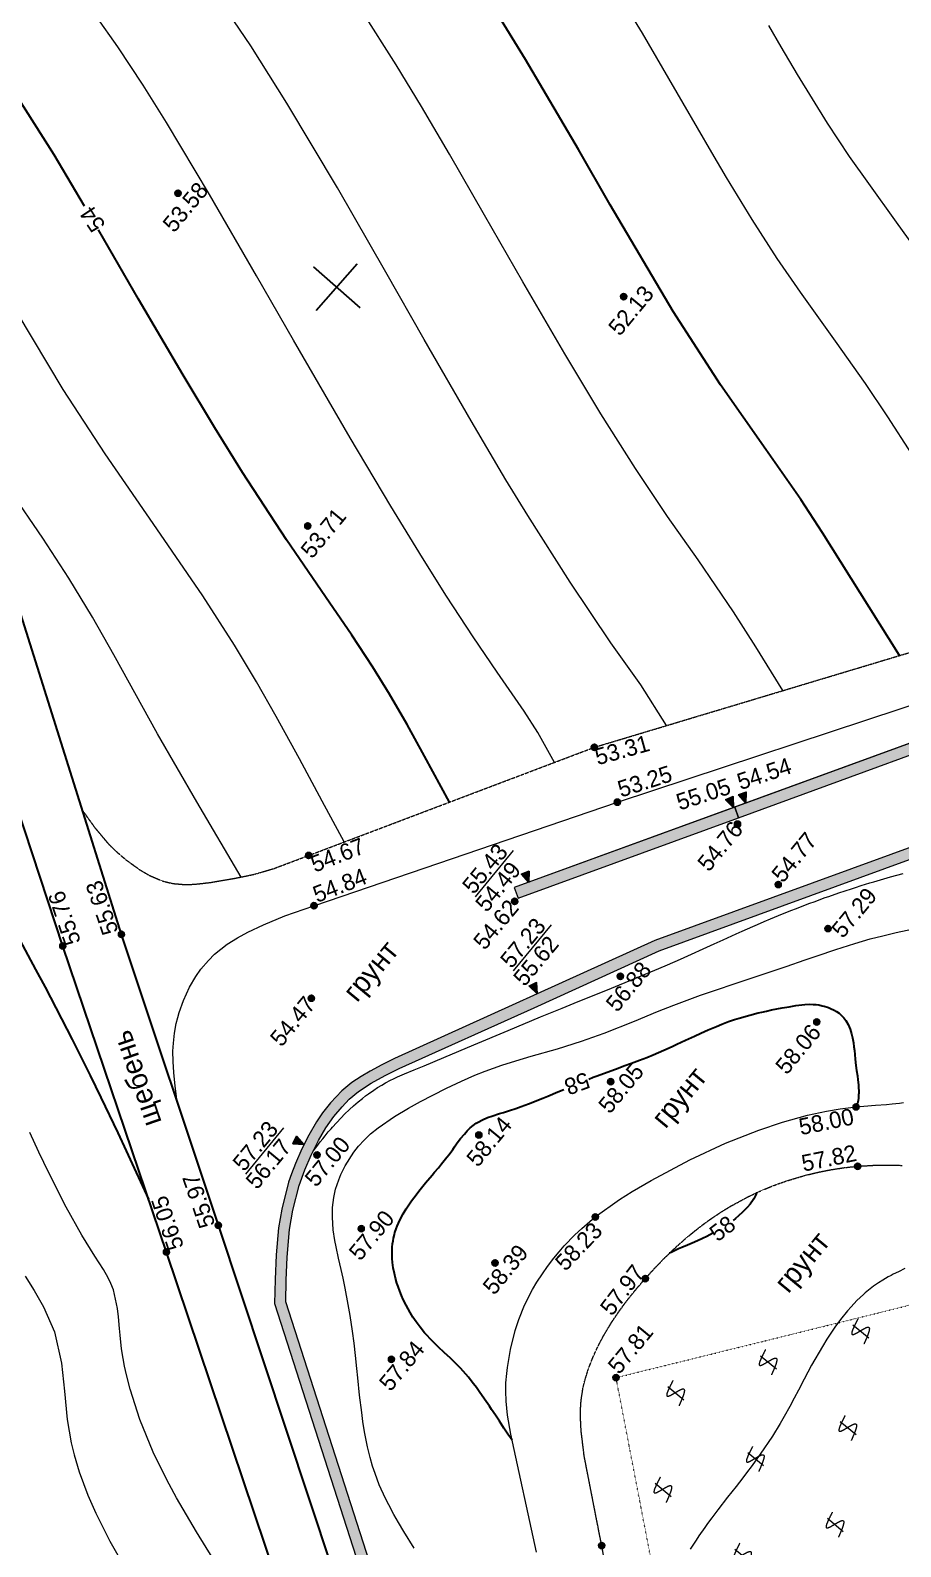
# Model space of a CAD drawing. Header units: millimetres. Extents: x -2893842 to -949497, y -1203244 to 262218.
# Drawn here: x -2295682 to -2253572, y -196606 to -123265 of the extents above; entities that cross this region are included whole.
import ezdxf

# ---------------------------------------------------------------- set-up
doc = ezdxf.new("R2010")
doc.units = ezdxf.units.MM
doc.linetypes.add('g5_05x2', pattern=[3.5, 2.5, -1])
doc.linetypes.add('g5_366', pattern=[0.85, 0.1, -0.75])
doc.layers.get('0').update_dxf_attribs({"lineweight": 5})
for name, color, linetype in [('!!!_ Размеры', 7, 'Continuous'), ('02_сетка', 253, 'Continuous'), ('06_Инженерно-технические сооружения', 253, 'Continuous'), ('10_Границы покрытий и угодий', 253, 'Continuous'), ('13_Растительность', 253, 'Continuous'), ('19_Горизонтали', 253, 'Continuous'), ('61_Отметки высоты поверхности', 253, 'Continuous')]:
    doc.layers.add(name, color=color, linetype=linetype)
doc.styles.add('LIKE17', font='d431.shx')
doc.styles.add('LIKE36', font='pragmai.shx')
doc.linetypes.add('g5_280_1', pattern='A,0.001,[21,GUGK_2005.shx,S=1,R=180,X=0,Y=0],2', length=2.001)

# ---------------------------------------------------------------- blocks, each defined once
blk = doc.blocks.new('BL_333')
at = {"color": 0}
for p, q in [((0, -3), (0, 3)), ((-3, 0), (3, 0))]:
    blk.add_line(p, q, dxfattribs=at)
blk = doc.blocks.new('g5_330')
blk.add_hatch(color=0).paths.add_polyline_path([(-0.15, 0, 1), (0.15, 0, 1)])
at = {"color": 0}
blk.add_circle((0, 0), 0.15, dxfattribs=at)
blk = doc.blocks.new('g5_330a')
blk.add_hatch(color=0).paths.add_polyline_path([(0, 0), (-0.2, 0.5), (0.2, 0.5)])
at = {"color": 0}
blk.add_lwpolyline([(0, 0), (-0.2, 0.5), (0.2, 0.5)], close=True, dxfattribs=at)
blk = doc.blocks.new('g5_411')
at = {"color": 0, "linetype": 'Continuous', "lineweight": 15}
for points in [[(0.375, 1), (0.365, 0.998), (0.355, 0.996), (0.346, 0.994), (0.336, 0.991), (0.326, 0.989), (0.316, 0.987), (0.307, 0.985), (0.297, 0.983), (0.287, 0.981), (0.277, 0.979), (0.268, 0.976), (0.258, 0.974), (0.248, 0.972), (0.238, 0.97), (0.228, 0.968), (0.219, 0.966), (0.209, 0.963), (0.199, 0.961), (0.189, 0.959), (0.18, 0.957), (0.17, 0.955), (0.16, 0.952), (0.15, 0.95), (0.141, 0.948), (0.131, 0.946), (0.121, 0.943), (0.111, 0.941), (0.102, 0.939), (0.092, 0.937), (0.082, 0.934), (0.073, 0.932), (0.063, 0.93), (0.053, 0.927), (0.043, 0.925), (0.034, 0.923), (0.024, 0.92), (0.014, 0.918), (0.005, 0.915), (-0.005, 0.913), (-0.015, 0.911), (-0.025, 0.908), (-0.034, 0.906), (-0.044, 0.903), (-0.054, 0.901), (-0.063, 0.898), (-0.073, 0.895), (-0.083, 0.893), (-0.092, 0.89), (-0.102, 0.887), (-0.111, 0.885), (-0.121, 0.882), (-0.131, 0.879), (-0.14, 0.876), (-0.15, 0.873), (-0.159, 0.87), (-0.169, 0.867), (-0.178, 0.864), (-0.188, 0.861), (-0.197, 0.858), (-0.207, 0.855), (-0.216, 0.852), (-0.226, 0.849), (-0.235, 0.845), (-0.245, 0.842), (-0.254, 0.838), (-0.263, 0.834), (-0.272, 0.831), (-0.282, 0.827), (-0.291, 0.823), (-0.3, 0.818), (-0.309, 0.814), (-0.318, 0.809), (-0.327, 0.805), (-0.335, 0.799), (-0.344, 0.794), (-0.352, 0.788), (-0.36, 0.782), (-0.367, 0.775), (-0.374, 0.768), (-0.379, 0.76), (-0.383, 0.75), (-0.385, 0.741), (-0.384, 0.731), (-0.38, 0.721), (-0.375, 0.713), (-0.369, 0.705), (-0.361, 0.698), (-0.354, 0.692), (-0.346, 0.686), (-0.337, 0.681), (-0.329, 0.675), (-0.32, 0.67), (-0.312, 0.665), (-0.303, 0.661), (-0.294, 0.656), (-0.285, 0.652), (-0.276, 0.647), (-0.267, 0.643), (-0.258, 0.639), (-0.249, 0.635), (-0.239, 0.631), (-0.23, 0.627), (-0.221, 0.623), (-0.212, 0.619), (-0.202, 0.616), (-0.193, 0.612), (-0.184, 0.608), (-0.174, 0.605), (-0.165, 0.601), (-0.156, 0.597), (-0.146, 0.594), (-0.137, 0.59), (-0.128, 0.587), (-0.118, 0.584), (-0.109, 0.58), (-0.099, 0.577), (-0.09, 0.573), (-0.081, 0.57), (-0.071, 0.567), (-0.062, 0.563), (-0.052, 0.56), (-0.043, 0.556), (-0.034, 0.553), (-0.024, 0.55), (-0.015, 0.546), (-0.005, 0.543), (0.004, 0.54), (0.013, 0.536), (0.023, 0.533), (0.032, 0.53), (0.042, 0.526), (0.051, 0.523), (0.061, 0.519), (0.07, 0.516), (0.079, 0.513), (0.089, 0.509), (0.098, 0.506), (0.108, 0.502), (0.117, 0.499), (0.126, 0.495), (0.136, 0.492), (0.145, 0.488), (0.154, 0.485), (0.164, 0.481), (0.173, 0.477), (0.182, 0.474), (0.191, 0.47), (0.201, 0.466), (0.21, 0.462), (0.219, 0.458), (0.228, 0.454), (0.238, 0.45), (0.247, 0.446), (0.256, 0.442), (0.265, 0.438), (0.274, 0.433), (0.283, 0.429), (0.292, 0.425), (0.301, 0.42), (0.309, 0.415), (0.318, 0.41), (0.327, 0.405), (0.335, 0.4), (0.343, 0.394), (0.351, 0.388), (0.359, 0.382), (0.367, 0.375), (0.374, 0.368), (0.38, 0.36), (0.385, 0.352), (0.39, 0.343), (0.392, 0.333), (0.392, 0.323), (0.391, 0.313), (0.387, 0.304), (0.382, 0.295), (0.377, 0.287), (0.37, 0.279), (0.363, 0.272), (0.356, 0.266), (0.348, 0.259), (0.34, 0.253), (0.332, 0.248), (0.323, 0.242), (0.315, 0.237), (0.306, 0.232), (0.298, 0.227), (0.289, 0.222), (0.28, 0.217), (0.271, 0.213), (0.262, 0.208), (0.253, 0.204), (0.244, 0.2), (0.235, 0.196), (0.226, 0.192), (0.217, 0.188), (0.207, 0.184), (0.198, 0.18), (0.189, 0.176), (0.179, 0.173), (0.17, 0.169), (0.161, 0.165), (0.151, 0.162), (0.142, 0.158), (0.133, 0.155), (0.123, 0.151), (0.114, 0.148), (0.105, 0.145), (0.095, 0.141), (0.086, 0.138), (0.076, 0.135), (0.067, 0.132), (0.057, 0.129), (0.048, 0.125), (0.038, 0.122), (0.029, 0.119), (0.019, 0.116), (0.01, 0.113), (0, 0.11), (-0.009, 0.107), (-0.019, 0.104), (-0.028, 0.101), (-0.038, 0.098), (-0.048, 0.095), (-0.057, 0.092), (-0.067, 0.089), (-0.076, 0.086), (-0.086, 0.083), (-0.095, 0.08), (-0.105, 0.078), (-0.115, 0.075), (-0.124, 0.072), (-0.134, 0.069), (-0.143, 0.066), (-0.153, 0.063), (-0.162, 0.061), (-0.172, 0.058), (-0.182, 0.055), (-0.191, 0.052), (-0.201, 0.049), (-0.21, 0.047), (-0.22, 0.044), (-0.23, 0.041), (-0.239, 0.038), (-0.249, 0.036), (-0.259, 0.033), (-0.268, 0.03), (-0.278, 0.027), (-0.287, 0.025), (-0.297, 0.022), (-0.307, 0.019), (-0.316, 0.017), (-0.326, 0.014), (-0.336, 0.011), (-0.345, 0.008), (-0.355, 0.006), (-0.364, 0.003), (-0.374, 0), (-0.375, 0)], [(0, 1), (0, 0)]]:
    blk.add_lwpolyline(points, dxfattribs=at)
blk = doc.blocks.new('Топо_07.04.17')
at = {"layer": '06_Инженерно-технические сооружения', "linetype": 'Continuous', "lineweight": 20}
for points in [[(-336713, -10587), (-321575, -6932), (-321702, -6408), (-336839, -10062)], [(-280205, -17792), (-279759, -17487), (-280096, -16995), (-280468, -16454), (-280735, -16085), (-281261, -15357), (-282115, -14309), (-282671, -13713), (-283115, -13278), (-283579, -12878), (-284167, -12463), (-284881, -11972), (-285700, -11519), (-286620, -11083), (-287756, -10630), (-288448, -10377), (-289255, -10108), (-289810, -9939), (-290477, -9737), (-291464, -9471), (-292418, -9252), (-292974, -9138), (-293858, -8991), (-294424, -8914), (-295306, -8830), (-295981, -8796), (-296883, -8779), (-297984, -8806), (-298633, -8838), (-299228, -8873), (-300739, -8989), (-318163, -10456), (-327621, -12705), (-341411, -16027), (-354570, -20281), (-355206, -20513), (-355801, -20753), (-356268, -20968), (-356745, -21210), (-357284, -21556), (-357888, -22064), (-358324, -22510), (-358663, -22906), (-359110, -23496), (-359523, -24124), (-359898, -24787), (-360152, -25268), (-360333, -25652), (-360810, -26902), (-361068, -27793), (-361333, -29070), (-361513, -30254), (-361670, -31401), (-351619, -81332), (-351090, -81225), (-361123, -31384), (-360981, -30348), (-360817, -29239), (-360544, -27924), (-360283, -27022), (-359836, -25865), (-359480, -25146), (-359104, -24468), (-358669, -23808), (-358242, -23245), (-357796, -22735), (-357349, -22316), (-356963, -21991), (-356477, -21679), (-355820, -21346), (-355114, -21054), (-354395, -20792), (-347571, -18609), (-341264, -16547), (-327496, -13230), (-318077, -10991), (-300696, -9527), (-299509, -9436), (-298671, -9381), (-297984, -9346), (-297196, -9325), (-296303, -9327), (-295439, -9364), (-294549, -9444), (-293605, -9577), (-292421, -9803), (-291335, -10065), (-290202, -10385), (-289419, -10623), (-288341, -10989), (-287141, -11452), (-286176, -11891), (-285256, -12382), (-284404, -12935), (-283918, -13299), (-283352, -13802), (-282806, -14351), (-282271, -14964), (-281690, -15684), (-281210, -16350)], [(-336839, -10062), (-347877, -12726), (-347750, -13251), (-336713, -10587)]]:
    blk.add_hatch(color=256, dxfattribs=at).paths.add_polyline_path(points)
at = {"layer": '02_сетка', "linetype": 'Continuous'}
for p, q in [((-354250, 16089), (-352029, 18106)), ((-352132, 15987), (-354148, 18208))]:
    blk.add_line(p, q, dxfattribs=at)
at = {"layer": '06_Инженерно-технические сооружения', "linetype": 'g5_280_1', "lineweight": 20}
for points in [[(-321663, -6398), (-347877, -12726)], [(-327621, -12705), (-341411, -16027), (-354570, -20281), (-355206, -20513), (-355801, -20753), (-356268, -20968), (-356745, -21210), (-357284, -21556), (-357888, -22064), (-358324, -22510), (-358663, -22906), (-359110, -23496), (-359523, -24124), (-359898, -24787), (-360152, -25268), (-360333, -25652), (-360810, -26902), (-361068, -27793), (-361333, -29070), (-361513, -30254), (-361670, -31401), (-351619, -81332)]]:
    blk.add_lwpolyline(points, dxfattribs=at)
at = {"layer": '06_Инженерно-технические сооружения', "linetype": 'Continuous', "lineweight": 20}
for points in [[(-336713, -10587), (-321575, -6932), (-321702, -6408), (-336839, -10062)], [(-336839, -10062), (-347877, -12726), (-347750, -13251), (-336713, -10587)]]:
    blk.add_lwpolyline(points, close=True, dxfattribs=at)
for points in [[(-327621, -12705), (-341411, -16027), (-354570, -20281), (-355206, -20513), (-355801, -20753), (-356268, -20968), (-356745, -21210), (-357284, -21556), (-357888, -22064), (-358324, -22510), (-358663, -22906), (-359110, -23496), (-359523, -24124), (-359898, -24787), (-360152, -25268), (-360333, -25652), (-360810, -26902), (-361068, -27793), (-361333, -29070), (-361513, -30254), (-361670, -31401), (-351619, -81332)], [(-351090, -81225), (-361123, -31384), (-360981, -30348), (-360817, -29239), (-360544, -27924), (-360283, -27022), (-359836, -25865), (-359480, -25146), (-359104, -24468), (-358669, -23808), (-358242, -23245), (-357796, -22735), (-357349, -22316), (-356963, -21991), (-356477, -21679), (-355820, -21346), (-355114, -21054), (-354395, -20792), (-347571, -18609), (-341264, -16547), (-327496, -13230)], [(-349798, -12950), (-347715, -10941)], [(-348378, -16724), (-346296, -14714)], [(-362349, -25023), (-360266, -23013)]]:
    blk.add_lwpolyline(points, dxfattribs=at)
at = {"layer": '10_Границы покрытий и угодий', "color": 7, "linetype": 'Continuous', "lineweight": 30}
for points in [[(-348704, -112615), (-351908, -99296), (-355483, -83164), (-358405, -66917), (-362394, -47850), (-366587, -28341), (-369902, -13070), (-373264, 3058)], [(-345519, -112108), (-349399, -98598), (-350566, -93933), (-352813, -82964), (-355793, -66787), (-359621, -47829), (-363946, -27334), (-367019, -12831), (-370278, 3952)]]:
    blk.add_lwpolyline(points, dxfattribs=at)
at = {"layer": '10_Границы покрытий и угодий', "linetype": 'g5_05x2', "lineweight": 20}
for points in [[(-368216, -6668), (-367707, -7573), (-367179, -8369), (-366837, -8796), (-366395, -9272), (-365788, -9822), (-365369, -10137), (-364754, -10489), (-364272, -10665), (-363713, -10778), (-363229, -10820), (-362462, -10819), (-361220, -10748), (-360354, -10672), (-359352, -10500), (-357592, -10057), (-343263, -6415), (-326710, -3421), (-311414, -1083), (-294936, 60), (-283935, 295)], [(-345445, -69517), (-347262, -44824), (-347616, -40431), (-347625, -39229), (-347607, -38839), (-347537, -38154), (-347463, -37741), (-347300, -37140), (-347196, -36849), (-346944, -36269), (-346669, -35746), (-346322, -35175), (-346016, -34730), (-345564, -34141), (-345126, -33630), (-344667, -33139), (-344231, -32708), (-343714, -32227), (-343196, -31775), (-342817, -31462), (-342643, -31323), (-342405, -31138), (-342188, -30974), (-342112, -30918), (-341729, -30644), (-341558, -30526), (-341038, -30188), (-340564, -29902), (-340161, -29678), (-339679, -29431), (-339205, -29210), (-338335, -28860), (-337676, -28638), (-337174, -28492), (-336798, -28396), (-336376, -28301), (-335537, -28149), (-334935, -28070), (-334473, -28027), (-334037, -27998), (-333496, -27981), (-332896, -27986), (-332068, -28031), (-331567, -28079), (-331190, -28125), (-330739, -28190)]]:
    blk.add_lwpolyline(points, dxfattribs=at)
at = {"layer": '10_Границы покрытий и угодий', "linetype": 'Continuous', "lineweight": 20}
for points in [[(-365251, -21175), (-365264, -20424), (-365258, -19746), (-365231, -19221), (-365180, -18727), (-365117, -18341), (-365008, -17868), (-364870, -17419), (-364766, -17137), (-364671, -16906), (-364400, -16350), (-364033, -15745), (-363670, -15261), (-363385, -14937), (-362981, -14552), (-362653, -14292), (-361985, -13876), (-361463, -13624), (-360925, -13407), (-360140, -13137), (-359058, -12829), (-357607, -12504), (-342456, -9180), (-326541, -5856)], [(-350437, -44788), (-351026, -38965), (-351074, -38048), (-351075, -37361), (-351036, -36883), (-350978, -36483), (-350889, -36027), (-350825, -35748), (-350585, -34898), (-350253, -34011), (-350017, -33502), (-349658, -32849), (-349192, -32143), (-348945, -31814), (-348633, -31433), (-348349, -31114), (-348004, -30755), (-347708, -30470), (-347429, -30218), (-346855, -29746), (-346495, -29476), (-345779, -28994), (-344520, -28291), (-343871, -27976), (-342892, -27539), (-340919, -26761), (-339123, -26163), (-337445, -25707), (-336259, -25456), (-335027, -25265), (-334082, -25172), (-333410, -25135), (-332640, -25126), (-331703, -25154), (-331166, -25173), (-330887, -25179), (-330540, -25180), (-330340, -25176)]]:
    blk.add_lwpolyline(points, dxfattribs=at)
at = {"layer": '10_Границы покрытий и угодий', "linetype": 'g5_366', "lineweight": 20}
blk.add_lwpolyline([(-345657, -36828), (-325744, -34244), (-300435, -54263), (-277517, -63033), (-271528, -139475), (-337307, -144745)], close=True, dxfattribs=at)
at = {"layer": '19_Горизонтали', "linetype": 'Continuous', "lineweight": 20}
for points in [[(-338189, 30062), (-337075, 27637), (-335505, 24062), (-334396, 21529), (-333819, 20241), (-332820, 18090), (-331821, 16075), (-330893, 14329), (-329478, 11791), (-328267, 9589), (-327371, 7863), (-326435, 5967), (-325484, 3967), (-325220, 3406), (-324493, 1849), (-324213, 1244), (-323906, 546), (-323732, 109), (-323732, 109), (-323488, -614), (-323332, -1207), (-323244, -1601), (-322984, -2851)], [(-318081, -2102), (-318388, -653), (-318661, 680), (-318857, 1575), (-319051, 2367), (-319456, 3745), (-319982, 5189), (-320485, 6395), (-320993, 7530), (-321576, 8783), (-322411, 10558), (-323235, 12262), (-324124, 14010), (-324964, 15559), (-325872, 17176), (-327001, 19175), (-327774, 20587), (-328656, 22302), (-329836, 24813), (-330462, 26221), (-330945, 27325)], [(-333887, -4719), (-334961, -2469), (-335829, -669), (-337250, 2029), (-338485, 4270), (-339771, 6757), (-341132, 9565), (-342546, 12649), (-344169, 16347), (-345641, 19762), (-346994, 22873), (-348083, 25314), (-349072, 27459), (-350426, 30247)], [(-339674, -5766), (-340694, -3674), (-341898, -1486), (-343535, 1650), (-345205, 5085), (-346056, 6918), (-347412, 9937), (-349223, 14105), (-350701, 17551), (-352571, 21864), (-354530, 26211), (-355949, 29171), (-357347, 31819), (-358692, 34061), (-360602, 36739), (-362256, 38672), (-364145, 40705), (-366165, 42920)], [(-345264, -6924), (-345895, -5405), (-346436, -4304), (-347531, -2271), (-348483, -448), (-349541, 1659), (-350495, 3628), (-351733, 6276), (-353320, 9795), (-355506, 14795), (-356934, 18089), (-358760, 22252), (-360433, 25947), (-361346, 27867), (-362352, 29851), (-363227, 31443), (-364263, 33163), (-365410, 34863), (-366368, 36127)], [(-373515, -28724), (-373153, -29474), (-372790, -30311), (-372403, -31559), (-372403, -31559), (-372237, -33115), (-372246, -34464), (-372267, -35840), (-372202, -36996), (-372129, -37578), (-371977, -38426), (-371686, -39598), (-371404, -40504), (-370880, -41925), (-369893, -44231)], [(-366015, -43341), (-366669, -41947), (-367437, -40204), (-367716, -39516), (-367961, -38876), (-368310, -37881), (-368780, -36248), (-369086, -34736), (-369182, -34024), (-369224, -33594), (-369250, -33225), (-369271, -32740), (-369273, -32082), (-369263, -31753), (-369245, -31195), (-369243, -30792), (-369243, -30792), (-369342, -29866), (-369342, -29866), (-369428, -29553), (-369530, -29267), (-369712, -28844), (-370050, -28153), (-370558, -27068), (-371160, -25638), (-371815, -23888), (-372175, -22844), (-372502, -21856)], [(-355801, -9602), (-356646, -7526), (-357509, -5370), (-358390, -3206), (-359143, -1436), (-360005, 459), (-361263, 3001), (-363101, 6473), (-365181, 10359), (-366844, 13676), (-368638, 17632), (-370214, 21003), (-371599, 23612), (-373017, 26065), (-374997, 29360), (-376511, 31921)], [(-360958, -10725), (-362673, -6872), (-364197, -3388), (-365857, 644), (-366676, 2570), (-367607, 4573), (-368646, 6641), (-369942, 9089), (-371539, 12051), (-372683, 14223)], [(-358987, -24291), (-358786, -24081), (-358594, -23885), (-358453, -23745), (-358331, -23625), (-358150, -23452), (-357998, -23310), (-357924, -23243), (-357709, -23052), (-357464, -22846), (-357270, -22689), (-357016, -22496), (-356798, -22338), (-356543, -22164), (-356332, -22030), (-356162, -21927), (-356006, -21837), (-355739, -21692), (-355540, -21592), (-355320, -21489), (-355131, -21407), (-354883, -21309), (-354727, -21253), (-354523, -21184), (-354171, -21076), (-353679, -20935), (-353517, -20890), (-353179, -20793), (-352186, -20505), (-350684, -20062), (-348951, -19550), (-347320, -19081), (-346241, -18778), (-345431, -18553), (-343948, -18139), (-342455, -17715), (-341362, -17394), (-340928, -17264), (-340284, -17066), (-339727, -16891), (-339138, -16702), (-338582, -16521), (-338113, -16368), (-337468, -16158), (-337158, -16059), (-336620, -15890), (-336386, -15818), (-336052, -15717), (-335727, -15621), (-335334, -15509), (-334704, -15335), (-334423, -15260), (-334051, -15163), (-333762, -15090), (-333537, -15035), (-332981, -14902), (-332798, -14860), (-332297, -14748), (-331676, -14616), (-331468, -14574), (-331194, -14520), (-330763, -14438), (-330563, -14401), (-330058, -14311), (-329739, -14258), (-329413, -14205), (-329112, -14158)], [(-356297, -43924), (-356691, -43067), (-356901, -42604), (-357079, -42194), (-357278, -41707), (-357402, -41377), (-357625, -40686), (-357766, -40129), (-357842, -39752), (-357912, -39320), (-357978, -38796), (-358038, -38059), (-358063, -37557), (-358075, -37124), (-358081, -36276), (-358074, -35425), (-358068, -34974), (-358063, -34339), (-358063, -33745), (-358074, -33156), (-358103, -32389), (-358134, -31846), (-358195, -31058), (-358241, -30560), (-358285, -30132), (-358346, -29582), (-358402, -29023), (-358427, -28701), (-358427, -28701), (-358446, -28177), (-358422, -27569), (-358360, -27108), (-358246, -26637), (-358110, -26244), (-357912, -25805), (-357781, -25563), (-357532, -25172), (-357040, -24563), (-356777, -24301), (-356472, -24036), (-356132, -23781), (-355736, -23522), (-354888, -23066), (-354170, -22743), (-353553, -22491), (-352926, -22247), (-352234, -21993), (-351468, -21735), (-350792, -21528), (-350281, -21388), (-349439, -21187), (-348750, -21050), (-347988, -20918), (-346677, -20702), (-345481, -20474), (-344350, -20206), (-342825, -19792), (-341666, -19466), (-340855, -19246), (-339520, -18915), (-338957, -18786), (-337584, -18488), (-336332, -18225), (-335245, -17992), (-334289, -17782), (-333688, -17649), (-332757, -17451), (-331812, -17266), (-331049, -17134), (-330429, -17043), (-329760, -16961), (-328918, -16880)], [(-331176, -33154), (-331507, -33278), (-331767, -33375), (-331869, -33414), (-332026, -33476), (-332294, -33593), (-332525, -33706), (-332778, -33842), (-333219, -34118), (-333311, -34182), (-333655, -34439), (-333972, -34703), (-334174, -34887), (-334553, -35262), (-334867, -35602), (-335316, -36135), (-335570, -36459), (-336189, -37303), (-336618, -37921), (-336958, -38419), (-337208, -38783), (-337467, -39156), (-337795, -39618), (-338020, -39926), (-338460, -40496), (-339143, -41300), (-339143, -41300), (-339655, -41856), (-339852, -42064), (-340113, -42334), (-340482, -42712), (-340947, -43184), (-341485, -43735), (-341820, -44087), (-342059, -44344), (-342208, -44507), (-342541, -44885), (-342697, -45069), (-343026, -45473)]]:
    blk.add_lwpolyline(points, dxfattribs=at)
at = {"layer": '19_Горизонтали', "linetype": 'Continuous', "lineweight": 30}
for points in [[(-364828, 22373), (-366003, 25002), (-367891, 28898)], [(-328099, -3672), (-329291, -1181), (-331125, 2652), (-331987, 4363), (-333394, 6966), (-335223, 10310), (-337094, 14092), (-339549, 19565), (-340776, 22395), (-342819, 27011), (-344074, 29682), (-344956, 31424)], [(-350533, -8263), (-351484, -5919), (-352144, -4306), (-352822, -2747), (-353474, -1363), (-354314, 302), (-355364, 2286), (-356936, 5234), (-358681, 8709), (-359772, 11011), (-361009, 13716), (-362731, 17603), (-364289, 21157)], [(-372417, -11351), (-371340, -14054), (-370982, -14956), (-369962, -17620), (-369296, -19438), (-368900, -20548), (-368274, -22349), (-367968, -23251), (-367159, -25708)], [(-345340, -22333), (-345114, -22271), (-344913, -22217), (-343866, -21961), (-343580, -21894), (-343194, -21803), (-342792, -21704), (-342438, -21610), (-342105, -21515), (-341576, -21353), (-341155, -21217), (-340910, -21135), (-340477, -20990), (-340028, -20840), (-339702, -20734), (-339340, -20620), (-338921, -20496), (-338643, -20420), (-338303, -20334), (-338017, -20268), (-337771, -20218), (-337254, -20130), (-336832, -20074), (-336660, -20055), (-336429, -20031), (-336175, -20008), (-335924, -19988), (-335660, -19969), (-335316, -19945), (-334985, -19926), (-334552, -19922), (-334313, -19940), (-334154, -19963), (-333996, -19995), (-333881, -20025), (-333714, -20078), (-333629, -20111), (-333423, -20205), (-333332, -20253), (-333172, -20354), (-333057, -20440), (-332952, -20531), (-332867, -20618), (-332743, -20775), (-332658, -20918), (-332570, -21124), (-332502, -21364), (-332461, -21596), (-332439, -21794), (-332424, -22033), (-332416, -22230), (-332411, -22412), (-332422, -22599), (-332427, -22831), (-332424, -23132), (-332417, -23377), (-332410, -23645), (-332407, -23842), (-332410, -24081), (-332417, -24238), (-332426, -24352), (-332434, -24436), (-332441, -24487), (-332453, -24567), (-332466, -24640), (-332483, -24717), (-332512, -24826), (-332540, -24909), (-332561, -24966), (-332572, -24990), (-332607, -25065), (-332640, -25126)], [(-350995, -39268), (-351163, -38951), (-351323, -38641), (-351433, -38426), (-351505, -38284), (-351661, -37976), (-351813, -37679), (-351899, -37513), (-352027, -37267), (-352281, -36799), (-352424, -36546), (-352541, -36346), (-352680, -36120), (-352752, -36008), (-353083, -35533), (-353274, -35285), (-353530, -34974), (-353769, -34695), (-354041, -34378), (-354273, -34097), (-354616, -33634), (-354805, -33340), (-354965, -33060), (-355093, -32813), (-355201, -32583), (-355356, -32208), (-355463, -31910), (-355523, -31717), (-355584, -31499), (-355642, -31260), (-355678, -31087), (-355717, -30852), (-355747, -30618), (-355769, -30343), (-355775, -30076), (-355769, -29882), (-355762, -29764), (-355751, -29649), (-355733, -29509), (-355705, -29338), (-355671, -29184), (-355634, -29044), (-355596, -28919), (-355533, -28745), (-355496, -28654), (-355413, -28474), (-355357, -28363), (-355281, -28226), (-355200, -28082), (-355001, -27797), (-354832, -27575), (-354646, -27352), (-354529, -27219), (-354274, -26947), (-354116, -26786), (-353751, -26430), (-353398, -26097), (-353265, -25971), (-353053, -25770), (-352878, -25602), (-352587, -25313), (-352465, -25187), (-352266, -24973), (-352162, -24854), (-352047, -24720), (-351901, -24568), (-351825, -24490), (-351621, -24293), (-351465, -24156), (-351310, -24035), (-351152, -23929), (-350988, -23839), (-350897, -23796), (-350672, -23709), (-350416, -23632), (-350199, -23580), (-349824, -23505), (-349625, -23468), (-349323, -23409), (-349005, -23341), (-348749, -23282), (-348377, -23191), (-347661, -23000), (-347402, -22928), (-346892, -22781), (-346594, -22693)], [(-337896, -28712), (-337896, -28712), (-337944, -28806), (-338058, -28987), (-338093, -29034), (-338256, -29218), (-338256, -29218), (-338422, -29371), (-338669, -29568), (-338888, -29724), (-339054, -29833), (-339176, -29907)], [(-340215, -30418), (-340527, -30539), (-340742, -30615), (-341000, -30701), (-341271, -30786), (-341505, -30856), (-341782, -30934), (-341952, -30981), (-342319, -31108), (-342405, -31138)]]:
    blk.add_lwpolyline(points, dxfattribs=at)
at = {"layer": '02_сетка', "xscale": 500.0000000002746, "yscale": 500.0000000002746, "zscale": 500.0000000002746, "rotation": 42.22816425403256}
blk.add_blockref('BL_333', (-353140, 17097), dxfattribs=at)
at = {"layer": '06_Инженерно-технические сооружения', "linetype": 'Continuous', "lineweight": 20}
for p, xscale, yscale, zscale, rotation in [((-336288, -9929, -67200), 999.9999999999998, 999.9999999999998, 999.9999999999998, 12.71725643077179), ((-336908, -10078, -67200), 1000, 1000, 1000, 16.34937943924534), ((-347153, -12552, -67200), 1000.000000000001, 1000.000000000001, 1000.000000000001, 13.54472769462613), ((-347354, -17948, -67200), 1000, 1000, 1000, 18.61832375324377), ((-359389, -23919, -67200), 1000, 1000, 1000, 58.4453556039529)]:
    blk.add_blockref('g5_330a', p, dxfattribs=dict(at, xscale=xscale, yscale=yscale, zscale=zscale, rotation=rotation))
at = {"layer": '13_Растительность', "linetype": 'Continuous', "lineweight": 20, "xscale": 999.9999999999995, "yscale": 999.9999999999995, "zscale": 999.9999999999995, "rotation": 43.98139083737546}
for p in [(-333285, -36302, -67200), (-337900, -37281, -67200), (-342514, -38259, -67200), (-334428, -40878, -67200), (-339042, -41857, -67200), (-343656, -42836, -67200), (-335570, -45455, -67200), (-340184, -46434, -67200)]:
    blk.add_blockref('g5_411', p, dxfattribs=at)
at = {"layer": '61_Отметки высоты поверхности', "linetype": 'Continuous', "lineweight": 20, "xscale": 999.9999999999995, "yscale": 999.9999999999995, "zscale": 999.9999999999995, "rotation": 43.98139083737546}
for p in [(-360259, 22481, 19420), (-339400, 15082, 19420), (-355834, 5785, 73420), (-343263, -6415, -67200), (-342456, -9180, -67200), (-357592, -10057, -67200), (-336801, -10892, 73920), (-357607, -12504, -67200), (-369902, -13070, -67200), (-367019, -12831, -67200), (-347936, -13390, 73920), (-335173, -14016, 73920), (-358234, -16932, 73920), (-333021, -16401, 73920), (-343263, -17563, 73920), (-334068, -20831, -67200), (-344301, -22576, -67200), (-358817, -24497, -67200), (-350931, -24418, -67200), (-332640, -25126, -67200), (-363946, -27334, -67200), (-332896, -27986, -67200), (-366587, -28341, -67200), (-357097, -28282, -67200), (-345779, -28994, -67200), (-350847, -30656, -67200), (-343714, -32227, -67200), (-356354, -34722, -67200), (-345657, -36828, 19420), (-347262, -44824, -67200)]:
    blk.add_blockref('g5_330', p, dxfattribs=at)
at = {"layer": '06_Инженерно-технические сооружения', "linetype": 'Continuous', "lineweight": 15, "style": 'LIKE36'}
for s, rotation, p in [('54.54', 11.72452, (-336474, -9274, -67200)), ('55.05', 11.74311, (-339507, -9924, -67200)), ('55.43', 43.98139, (-349872, -12867, -67200)), ('54.49', 43.98139, (-349342, -13804, -67200)), ('57.23', 43.98139, (-348452, -16641, -67200)), ('55.62', 43.98139, (-347923, -17577, -67200)), ('57.23', 43.98139, (-362422, -24940, -67200)), ('56.17', 43.98139, (-361893, -25876, -67200))]:
    blk.add_text(s, height=800, rotation=rotation, dxfattribs=at).set_placement(p)
at = {"layer": '10_Границы покрытий и угодий', "linetype": 'Continuous', "lineweight": 15, "style": 'LIKE36'}
for s, rotation, p in [('грунт', 43.98139, (-356066, -17425, -67200)), ('щебень', 102.38008, (-366098, -22076, -67200)), ('грунт', 43.98139, (-341927, -25175, -67200)), ('грунт', 43.98139, (-336919, -33765, -67200))]:
    blk.add_text(s, height=1000, rotation=rotation, dxfattribs=at).set_placement(p)
at = {"layer": '19_Горизонтали', "linetype": 'Continuous', "lineweight": 15, "style": 'LIKE36'}
for s, rotation, p in [('54', 117.01685, (-363888, 21347, -67200)), ('58', 193.84821, (-345444, -21957, -33200)), ('58', 30.87195, (-340037, -30886, -33200))]:
    blk.add_text(s, height=800, rotation=rotation, dxfattribs=at).set_placement(p)
at = {"layer": '61_Отметки высоты поверхности', "linetype": 'Continuous', "lineweight": 15, "style": 'LIKE17'}
for s, rotation, p in [('53.58', 43.98139, (-360666, 20561, -67200)), ('52.13', 43.98139, (-339807, 13163, -67200)), ('53.71', 43.98139, (-355810, 4141, -13200)), ('53.31', 9.02746, (-343203, -7301, 19420)), ('53.25', 11.33313, (-342259, -8981, 19420)), ('54.67', 14.79071, (-357388, -10920, 19420)), ('55.63', 102.30694, (-367135, -12671, -67200)), ('55.76', 102.30694, (-369000, -12965, -67200)), ('54.84', 14.79071, (-357447, -12389, 19420)), ('54.76', 43.98139, (-338442, -13069, -12700)), ('54.77', 43.98139, (-334943, -14006, -12700)), ('54.62', 43.98139, (-349647, -15612, -12700)), ('57.29', 43.98139, (-332364, -16997, -12700)), ('54.47', 43.98139, (-359945, -19155, -12700)), ('56.88', 43.98139, (-343612, -19318, -12700)), ('58.06', 43.98139, (-335801, -23246, -67200)), ('58.05', 43.98139, (-344526, -24162, -67200)), ('57.00', 43.98139, (-359042, -26083, -67200)), ('58.14', 43.98139, (-351157, -26004, -67200)), ('55.97', 102.30694, (-364080, -27291, -67200)), ('56.05', 102.30694, (-365709, -28178, -67200)), ('58.00', 5.06324, (-335454, -26187, -67200)), ('57.82', 5.06324, (-335524, -27953, -67200)), ('57.90', 43.98139, (-357322, -29868, -67200)), ('58.23', 39.8043, (-347513, -31479, -67200)), ('58.39', 43.98139, (-351072, -32242, -67200)), ('57.97', 45.94044, (-345525, -33887, -67200)), ('57.84', 43.98139, (-356580, -36308, -67200)), ('57.81', 43.98139, (-345492, -36733, -67200))]:
    blk.add_text(s, height=800, rotation=rotation, dxfattribs=at).set_placement(p)

msp = doc.modelspace()

# ---------------------------------------------------------------- block references
at = {"layer": '!!!_ Размеры', "color": 1, "lineweight": 0, "rotation": 6.471407436947433}
msp.add_blockref('Топо_07.04.17', (-1928038.79367, -112877.83782), dxfattribs=at)

doc.saveas('drawing.dxf')
